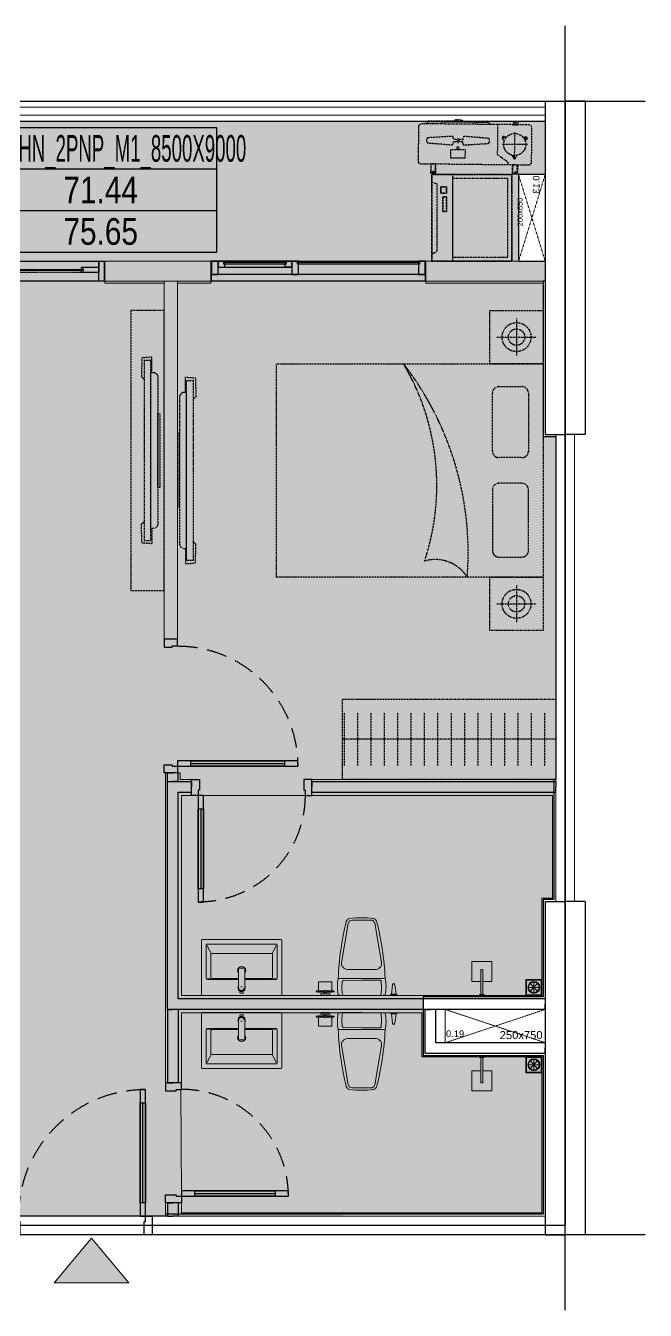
# Model space of a CAD drawing. Header units: millimetres. Extents: x -523 to 9643, y -735 to 8898.
# Drawn here: x 5000 to 9643, y -735 to 8898 of the extents above; entities that cross this region are included whole.
import ezdxf
from ezdxf.enums import TextEntityAlignment as Align

# ---------------------------------------------------------------- set-up
doc = ezdxf.new("R2010")
doc.units = ezdxf.units.MM
for name, pattern in [('3PN B$0$HIDDENX2', [0.75, 0.5, -0.25]), ('CONTINOUS', [0]), ('HIDDEN', [9.525, 6.35, -3.175]), ('Xref Y2-Y4 ME$0$Xref MB Y2.Y4$0$Xr_truc thang N3 tang dien hinh$0$T-Can ho$0$HIDDEN3', [0.2, 0.1, -0.1])]:
    doc.linetypes.add(name, pattern=pattern)
doc.layers.get('0').update_dxf_attribs({"color": 231})
doc.layers.get('DefPoints').update_dxf_attribs({"color": 191})
doc.layers.add('2pn+g2', color=7, linetype='Continuous', true_color=0xeecdb4)
doc.layers.add('2pn_t1', color=7, linetype='Continuous', true_color=0xb8c7d1)
doc.layers.add('A-AREA-SPACE', color=130, linetype='Continuous', plot=False)
doc.layers.add('A-AREA-WALL-CENTER', color=210, linetype='Continuous', plot=False)
for name, color, linetype in [('A-CONC', 2, 'Continuous'), ('A-DOOR', 142, 'Continuous'), ('A-FURN', 251, 'HIDDEN'), ('A-WALL', 1, 'Continuous')]:
    doc.layers.add(name, color=color, linetype=linetype)
for name, color, linetype, lineweight in [('A-EQPM', 127, 'Continuous', 9), ('A-FNSH', 253, 'CONTINOUS', 9), ('A-Hatch mau co cau', 7, 'Continuous', 9), ('A-RAIL', 153, 'Continuous', 9), ('A-Truc ky thuat', 162, 'Continuous', 0), ('A-WALL-INT', 31, 'Continuous', 20), ('A-WALL-PRTN', 6, 'Continuous', 9)]:
    doc.layers.add(name, color=color, linetype=linetype, lineweight=lineweight)
doc.layers.add('DT 1PN', color=7, linetype='Continuous', lineweight=0, true_color=0xddd3c5)
doc.styles.add('VTK_Arial', font='arial.ttf', dxfattribs={"width": 0.8})
doc.styles.add('Xref Y2-Y4 ME$0$Xref MB Y2.Y4$0$Xr_truc thang N3 tang dien hinh$0$T-Can ho$0$Arial', font='arial.ttf')

# ---------------------------------------------------------------- blocks, each defined once
blk = doc.blocks.new('A$C99de5d64')
at = {"layer": 'A-Hatch mau co cau', "true_color": 0xb30000}
h = blk.add_hatch(color=12, dxfattribs=at)
h.dxf.hatch_style = 1
h.paths.add_polyline_path([(-174.8, 210), (0, 0), (175.2, 210)])
at = {"layer": 'A-Hatch mau co cau', "color": 12, "true_color": 0xb30000}
blk.add_lwpolyline([(-174.8, 210), (0, 0), (175.2, 210)], close=True, dxfattribs=at)
blk = doc.blocks.new('DT-CAN')
at = {"layer": 'DefPoints'}
for p, q in [((-870.7, 0), (870.7, 0)), ((-870.7, -934.4), (-870.7, 0)), ((870.7, -934.4), (870.7, 0)), ((-870.7, -311.5), (870.7, -311.5)), ((-870.7, -622.9), (870.7, -622.9)), ((-870.7, -934.4), (870.7, -934.4))]:
    blk.add_line(p, q, dxfattribs=at)
at = {"layer": 'DefPoints', "color": 7, "style": 'VTK_Arial', "width": 0.5}
blk.add_attdef('LOAICAN', text='', height=200, dxfattribs=at).set_placement((0, -257.5), align=Align.CENTER)
at = {"layer": 'DefPoints', "color": 5, "style": 'VTK_Arial', "width": 0.8}
blk.add_attdef('DT-TT', text='', height=200, dxfattribs=at).set_placement((0, -569), align=Align.CENTER)
at = {"layer": 'DefPoints', "color": 6, "style": 'VTK_Arial', "width": 0.8}
blk.add_attdef('DT-TIM', text='', height=200, dxfattribs=at).set_placement((0, -880.4), align=Align.CENTER)
blk = doc.blocks.new('*U30')
blk.add_lwpolyline([(0, 0), (0, 250), (750, 250), (750, 0)], close=True)
at = {"linetype": 'Xref Y2-Y4 ME$0$Xref MB Y2.Y4$0$Xr_truc thang N3 tang dien hinh$0$T-Can ho$0$HIDDEN3'}
for points in [[(0, 0), (750, 250)], [(0, 250), (750, 0)]]:
    blk.add_lwpolyline(points, dxfattribs=at)
at = {"style": 'Xref Y2-Y4 ME$0$Xref MB Y2.Y4$0$Xr_truc thang N3 tang dien hinh$0$T-Can ho$0$Arial'}
blk.add_text('0.19', height=50, dxfattribs=at).set_placement((6.6, 42.7))
blk.add_attdef('--', text='', height=88, dxfattribs=at).set_placement((126.6, 189.6), align=Align.MIDDLE_CENTER)
blk = doc.blocks.new('*U31')
blk.add_lwpolyline([(0, 0), (0, 200), (650, 200), (650, 0)], close=True)
at = {"linetype": 'Xref Y2-Y4 ME$0$Xref MB Y2.Y4$0$Xr_truc thang N3 tang dien hinh$0$T-Can ho$0$HIDDEN3'}
for points in [[(0, 0), (650, 200)], [(0, 200), (650, 0)]]:
    blk.add_lwpolyline(points, dxfattribs=at)
at = {"style": 'Xref Y2-Y4 ME$0$Xref MB Y2.Y4$0$Xr_truc thang N3 tang dien hinh$0$T-Can ho$0$Arial'}
blk.add_text('0.13', height=50, dxfattribs=at).set_placement((6.6, 42.7))
blk.add_attdef('--', text='', height=88, dxfattribs=at).set_placement((126.6, 189.6), align=Align.MIDDLE_CENTER)
blk = doc.blocks.new('*U79')
at = {"linetype": 'HIDDEN', "ltscale": 0.3}
for p, q in [((650, 0), (0, 0)), ((0, 0), (0, -600)), ((0, 0), (0, -444.2)), ((0, 0), (650, 0)), ((650, -600), (650, 0)), ((650, 0), (650, -444.2)), ((30, -30), (620, -30)), ((30, -444.2), (30, -30)), ((620, -30), (620, -444.2)), ((0, -600), (0, -444.2)), ((650, -444.2), (0, -444.2)), ((620, -444.2), (30, -444.2)), ((650, -600), (650, -444.2)), ((56.2, -600), (72.3, -559.6)), ((72.3, -559.6), (577.7, -559.6)), ((373.1, -490.4), (373.1, -518.1)), ((483.8, -490.4), (373.1, -490.4)), ((373.1, -518.1), (483.8, -518.1)), ((483.8, -518.1), (483.8, -490.4)), ((511.5, -490.4), (511.5, -531.9)), ((557.7, -490.4), (511.5, -490.4)), ((511.5, -531.9), (557.7, -531.9)), ((557.7, -531.9), (557.7, -490.4)), ((577.7, -559.6), (593.8, -600)), ((0, -600), (650, -600)), ((0, -600), (650, -600))]:
    blk.add_line(p, q, dxfattribs=at)
for points in [[(650, -600), (0, -600), (0, 0), (650, 0)], [(650, -600), (0, -600), (0, -444.2), (0, 0), (650, 0), (650, -444.2)], [(30, -444.2), (30, -30), (620, -30), (620, -444.2)], [(483.8, -518.1), (373.1, -518.1), (373.1, -490.4), (483.8, -490.4)], [(557.7, -531.9), (511.5, -531.9), (511.5, -490.4), (557.7, -490.4)]]:
    blk.add_lwpolyline(points, close=True, dxfattribs=at)
blk = doc.blocks.new('F-PN-GIUONG-2000X1600')
at = {"linetype": 'HIDDEN', "ltscale": 0.3}
for p, q in [((332.5, -150.5), (159.2, -150.5)), ((111.4, -198.4), (111.4, -655.8)), ((380.4, -655.8), (380.4, -198.4)), ((159.2, -703.7), (332.5, -703.7)), ((111.4, -1381), (111.4, -944.2)), ((159.2, -896.3), (332.5, -896.3)), ((380.4, -944.2), (380.4, -1381)), ((332.5, -1428.8), (159.2, -1428.8))]:
    blk.add_line(p, q, dxfattribs=at)
blk.add_lwpolyline([(2000, 0), (2000, -1600), (0, -1600), (0, 0), (2000, 0)], dxfattribs=at)
for centre, radius, start, end in [((2879.5, -182.5), 2316.9, 175.48135, 217.72002), ((808.7, 149.5), 281.8, 212.03819, 286.6668), ((159.2, -198.4), 47.8, 90, 180), ((332.5, -198.4), 47.8, 0, 90), ((2591, -687.7), 1793.5, 161.56279, 210.57443), ((159.2, -655.8), 47.8, 180, 270), ((332.5, -655.8), 47.8, 270, 0), ((159.2, -944.2), 47.8, 90, 180), ((332.5, -944.2), 47.8, 0, 90), ((159.2, -1381), 47.8, 180, 270), ((332.5, -1381), 47.8, 270, 0)]:
    blk.add_arc(centre, radius, start, end, dxfattribs=at)
blk = doc.blocks.new('E-CHUNG-CUCNONG-DH')
at = {"linetype": 'HIDDEN', "ltscale": 0.3}
for p, q in [((292.8, 313.7), (311.7, 313.7)), ((302.2, 304.3), (302.2, 323.2)), ((-127.5, 157.6), (-127.5, 194.3)), ((221.4, 195.2), (205, 204.7)), ((217.9, 208.1), (208.5, 191.8)), ((297.5, 56.8), (297.5, 245.7)), ((373.6, 195.2), (390, 204.7)), ((386.5, 191.8), (377.1, 208.1)), ((391.9, 151.3), (203.1, 151.3)), ((288.1, 53.9), (306.9, 53.9)), ((297.5, 63.4), (297.5, 44.5)), ((-302.2, -61.4), (-321.1, -61.4)), ((-311.7, -51.9), (-311.7, -70.8)), ((292.8, -61.4), (311.7, -61.4)), ((302.2, -51.9), (302.2, -70.8))]:
    blk.add_line(p, q, dxfattribs=at)
blk.add_lwpolyline([(-406.1, 0), (406.1, 0, 0.414214), (425, 18.9), (425, 275.9, 0.414214), (401.4, 299.6), (-401.4, 299.6, 0.414214), (-425, 275.9), (-425, 18.9, 0.414214)], format="xyb", close=True, dxfattribs=at)
for points in [[(-363.6, 299.6), (-357.7, 314.3, -0.306678), (-344.6, 323.2), (89.6, 323.2, -0.306678), (102.7, 314.3), (108.6, 299.6)], [(219, 177.2), (205.8, 194.1, -0.677033), (214.5, 209.3), (235.8, 206.2)], [(359.2, 206.2), (380.5, 209.3, -0.677033), (389.2, 194.1), (376, 177.2)], [(314.2, 70.4), (306.3, 50.4, -0.677033), (288.7, 50.4), (280.8, 70.4)]]:
    blk.add_lwpolyline(points, format="xyb", dxfattribs=at)
for points in [[(102.7, 314.3), (-357.7, 314.3)], [(250.3, 0), (250.3, 16.2), (170, 72.6), (170, 299.6)], [(286.2, 323.2), (286.2, 299.6)], [(318.3, 323.2), (318.3, 299.6)], [(-134.4, 106.2), (-134.4, 128.2), (-120.6, 128.2), (-120.6, 106.2)], [(-327.7, -70.8), (-327.7, 0)], [(-295.6, -70.8), (-295.6, 0)], [(286.2, -70.8), (286.2, 0)], [(318.3, -70.8), (318.3, 0)]]:
    blk.add_lwpolyline(points, dxfattribs=at)
for points in [[(283.3, 299.6), (321.1, 299.6), (321.1, 323.2), (283.3, 323.2)], [(-182.9, 47.4), (-72.1, 47.4), (-72.1, 106.2), (-182.9, 106.2)], [(283.3, 0), (321.1, 0), (321.1, -70.8), (283.3, -70.8)], [(-292.8, 0), (-330.6, 0), (-330.6, -70.8), (-292.8, -70.8)]]:
    blk.add_lwpolyline(points, close=True, dxfattribs=at)
for centre, radius in [((302.2, 313.7), 4.72), ((297.5, 151.3), 82.6), ((-311.7, -61.4), 4.72), ((302.2, -61.4), 4.72)]:
    blk.add_circle(centre, radius, dxfattribs=at)
blk.add_arc((-127.5, 257.1), 75.6, 61.04446, 118.95554, dxfattribs=at)
for points, weights, knots in [([(-162.1, 193.1), (-162.1, 188.2), (-162.1, 183.3), (-148.2, 183.3), (-134.3, 183.3), (-134.3, 175.9), (-134.3, 168.6), (-148.2, 168.6), (-162.1, 168.6), (-162.1, 163.7), (-162.1, 158.8), (-162.1, 152.4), (-166.6, 148), (-171, 143.6), (-177.1, 144.2), (-264, 150.3), (-350.9, 156.5), (-363.6, 157.6), (-363.6, 171.1), (-363.6, 175.9), (-363.6, 180.7), (-363.6, 194.3), (-350.9, 195.4), (-264, 201.6), (-177.1, 207.7), (-171, 208.2), (-166.6, 203.9), (-162.1, 199.5), (-162.1, 193.1)], [1, 1, 1, 1, 1, 1, 1, 1, 1, 1, 1, 0.916058650995, 1, 0.916058650995, 1, 1, 1, 0.734760240583, 1, 1, 1, 0.734760240583, 1, 1, 1, 0.916058650995, 1, 0.916058650995, 1], [0, 0, 0, 1, 1, 2, 2, 3, 3, 4, 4, 5, 5, 5.825313, 5.825313, 6.650626, 6.650626, 7.650626, 7.650626, 9.141593, 9.141593, 10.141593, 10.141593, 11.632559, 11.632559, 12.632559, 12.632559, 13.457872, 13.457872, 14.283185, 14.283185, 14.283185]), ([(95.9, 156.5), (9, 150.3), (-77.9, 144.2), (-84, 143.6), (-88.4, 148), (-92.9, 152.4), (-92.9, 158.8), (-92.9, 163.7), (-92.9, 168.6), (-106.8, 168.6), (-120.7, 168.6), (-120.7, 175.9), (-120.7, 183.3), (-106.8, 183.3), (-92.9, 183.3), (-92.9, 188.2), (-92.9, 193.1), (-92.9, 199.5), (-88.4, 203.9), (-84, 208.2), (-77.9, 207.7), (9, 201.6), (95.9, 195.4), (108.6, 194.3), (108.6, 180.7), (108.6, 175.9), (108.6, 171.1), (108.6, 157.6), (95.9, 156.5)], [1, 1, 1, 0.916058650995, 1, 0.916058650995, 1, 1, 1, 1, 1, 1, 1, 1, 1, 1, 1, 0.916058650995, 1, 0.916058650995, 1, 1, 1, 0.734760240583, 1, 1, 1, 0.734760240583, 1], [0, 0, 0, 1, 1, 1.825313, 1.825313, 2.650626, 2.650626, 3.650626, 3.650626, 4.650626, 4.650626, 5.650626, 5.650626, 6.650626, 6.650626, 7.650626, 7.650626, 8.475939, 8.475939, 9.301253, 9.301253, 10.301253, 10.301253, 11.792219, 11.792219, 12.792219, 12.792219, 14.283185, 14.283185, 14.283185])]:
    blk.add_rational_spline(points, weights, degree=2, knots=knots, dxfattribs=at)
blk = doc.blocks.new('*U74')
at = {"linetype": 'HIDDEN', "ltscale": 0.3}
blk.add_line((2160, 85), (40, 85), dxfattribs=at)
for p, q in [((158.1, 15.5), (158.1, 24.5)), ((1160.6, 60.5), (1160.6, 69.5))]:
    blk.add_line(p, q)
blk.add_lwpolyline([(0, 0), (2200, 0), (2200, 150), (0, 150)], close=True)
for points in [[(40, 54.5), (40, 0), (0, 0), (0, 150), (40, 150), (40, 0), (40, 0), (40, 54.5)], [(2160, 54.5), (2160, 0), (2200, 0), (2200, 150), (2160, 150), (2160, 0), (2160, 0), (2160, 54.5)], [(155, 0), (40, 0), (40, 10), (40, 10), (40, 40), (155, 40), (162, 40), (170, 40), (170, 25), (155, 25), (155, 15)], [(155, 0), (162, 0), (170, 0), (170, 15), (155, 15)], [(158.1, 15.5), (1054, 15.5), (1054, 24.5), (158.1, 24.5)], [(1172.5, 45), (1042.5, 45), (1042.5, 45), (1042.5, 45), (1042.5, 85), (1157.5, 85), (1164.5, 85), (1172.5, 85), (1172.5, 70), (1157.5, 70), (1157.5, 60), (1172.5, 60), (1172.5, 45)], [(1042.5, 0), (1172.5, 0), (1172.5, 0), (1172.5, 0), (1172.5, 40), (1057.5, 40), (1050.5, 40), (1042.5, 40), (1042.5, 25), (1057.5, 25), (1057.5, 15), (1042.5, 15), (1042.5, 0)], [(1160.6, 60.5), (2042, 60.5), (2042, 69.5), (1160.6, 69.5)], [(2160, 45), (2160, 45), (2160, 85), (2045.5, 85), (2038.5, 85), (2030.5, 85), (2030.5, 70), (2045.5, 70), (2045.5, 60)], [(2045.5, 60), (2030.5, 60), (2030.5, 45), (2160, 45), (2160, 45), (2160, 45), (2160, 45)]]:
    blk.add_lwpolyline(points)
blk = doc.blocks.new('*U86')
blk.add_line((5935, 150), (0, 150))
for points in [[(0, 150), (5935, 150), (5935, 0), (0, 0)], [(0, 105), (5935, 105), (5935, 45), (0, 45)]]:
    blk.add_lwpolyline(points, close=True)
blk = doc.blocks.new('*U77')
blk.add_line((-100, 70), (-850, 70))
for points in [[(140, 1050), (140, 990), (40, 990), (40, 1000), (0, 1000), (0, 1050)], [(0, 50), (-950, 50), (-950, 90), (0, 90)], [(-100, 50), (-100, 90), (-850, 90), (-850, 50)], [(140, 0), (140, 60), (40, 60), (40, 50), (0, 50), (0, 0)]]:
    blk.add_lwpolyline(points, close=True)
at = {"linetype": '3PN B$0$HIDDENX2', "ltscale": 300}
blk.add_arc((0, 50), 950, 90, 180, dxfattribs=at)
blk = doc.blocks.new('*U78')
blk.add_line((-100, 70), (-700, 70))
for points in [[(120, 900), (120, 840), (40, 840), (40, 850), (0, 850), (0, 900)], [(0, 50), (-800, 50), (-800, 90), (0, 90)], [(-100, 50), (-100, 90), (-700, 90), (-700, 50)], [(120, 0), (120, 60), (40, 60), (40, 50), (0, 50), (0, 0)]]:
    blk.add_lwpolyline(points, close=True)
at = {"linetype": '3PN B$0$HIDDENX2', "ltscale": 300}
blk.add_arc((0, 50), 800, 90, 180, dxfattribs=at)
blk = doc.blocks.new('F-PN-DONGIUONG-01')
at = {"linetype": 'HIDDEN', "ltscale": 0.3}
for p, q in [((-200, -348.1), (-200, -51.9)), ((-338.8, -200), (-61.2, -200))]:
    blk.add_line(p, q, dxfattribs=at)
blk.add_lwpolyline([(0, -400), (-400, -400), (-400, 0), (0, 0)], close=True, dxfattribs=at)
for radius in [108.5, 61.3]:
    blk.add_circle((-200, -200), radius, dxfattribs=at)
blk = doc.blocks.new('*U84')
at = {"linetype": 'HIDDEN', "ltscale": 0.3}
for points in [[(2100, 0), (2100, -250), (0, -250), (0, 0)], [(773.1, -33.8), (773.1, -48), (1326.9, -48), (1326.9, -33.8)], [(1725, -100), (1725, -150), (375, -150), (375, -100)]]:
    blk.add_lwpolyline(points, close=True, dxfattribs=at)
for points in [[(464.2, -93.8), (350.4, -93.8), (356.3, -167.7), (498.5, -171.1), (515.2, -150)], [(1635.8, -93.8), (1749.6, -93.8), (1743.7, -167.7), (1601.5, -171.1), (1584.8, -150)]]:
    blk.add_lwpolyline(points, dxfattribs=at)
blk.add_lwpolyline([(1635.8, -100), (1635.8, -86.3, 0.414214), (1597.4, -48), (502.6, -48, 0.414214), (464.2, -86.3), (464.2, -100)], format="xyb", close=True, dxfattribs=at)
blk = doc.blocks.new('F-PK-TV-01')
at = {"linetype": 'HIDDEN', "ltscale": 0.3}
for points in [[(0, -113.8), (0, 0), (-73.9, -5.9), (-77.3, -148.1), (-56.2, -164.8)], [(0, -1285.4), (0, -1399.2), (-73.9, -1393.3), (-77.3, -1251.1), (-56.2, -1234.4)]]:
    blk.add_lwpolyline(points, dxfattribs=at)
for points in [[(-6.2, -1374.6), (-56.2, -1374.6), (-56.2, -24.6), (-6.2, -24.6)], [(60, -422.7), (45.8, -422.7), (45.8, -976.5), (60, -976.5)]]:
    blk.add_lwpolyline(points, close=True, dxfattribs=at)
blk.add_lwpolyline([(-6.2, -1285.4), (7.4, -1285.4, 0.414214), (45.8, -1247), (45.8, -152.2, 0.414214), (7.4, -113.8), (-6.2, -113.8)], format="xyb", close=True, dxfattribs=at)
blk = doc.blocks.new('*U85')
at = {"linetype": 'HIDDEN', "ltscale": 0.3}
for p, q in [((86.1, 499.5), (86.1, 101.1)), ((186.1, 499.5), (186.1, 101.1)), ((286.1, 499.5), (286.1, 101.1)), ((386.1, 499.5), (386.1, 101.1)), ((486.1, 499.5), (486.1, 101.1)), ((586.1, 499.5), (586.1, 101.1)), ((686.1, 499.5), (686.1, 101.1)), ((786.1, 499.5), (786.1, 101.1)), ((886.1, 499.5), (886.1, 101.1)), ((986.1, 499.5), (986.1, 101.1)), ((1086.1, 499.5), (1086.1, 101.1)), ((1186.1, 499.5), (1186.1, 101.1)), ((1286.1, 499.5), (1286.1, 101.1)), ((1386.1, 499.5), (1386.1, 101.1)), ((1486.1, 499.5), (1486.1, 101.1)), ((1586.1, 499.5), (1586.1, 101.1)), ((0, 300), (1600, 300))]:
    blk.add_line(p, q, dxfattribs=at)
blk.add_lwpolyline([(0, 0), (1600, 0), (1600, 600), (0, 600)], close=True, dxfattribs=at)
blk = doc.blocks.new('E-VS-VOISENTAM-01')
at = {"color": 0}
blk.add_lwpolyline([(-105.3, -7.6), (-105.3, -75.1), (-255.3, -75.1), (-255.3, 74.9), (-105.3, 74.9), (-105.3, 7.4)], dxfattribs=at)
for points in [[(-195.1, -7.6), (-6.3, -7.6), (-6.3, 7.4), (-195.1, 7.4)], [(-6.3, -17.9), (0, -17.9), (0, 17.9), (-6.3, 17.9)]]:
    blk.add_lwpolyline(points, close=True, dxfattribs=at)
blk = doc.blocks.new('E-VS-BONCAU-01')
for p, q in [((-145.5, -13.9), (-139.8, 0.5)), ((-148.9, -57.3), (-145.5, -13.9)), ((-146.2, -104.4), (-148.9, -57.3)), ((145.4, -15), (148.5, -58.4)), ((148.5, -58.4), (145.4, -105.5)), ((213.1, -0.8), (265.4, -1)), ((221.8, -9.6), (256.7, -9.7)), ((230.2, -79.4), (221.8, -9.6)), ((256.7, -9.7), (247.7, -79.5)), ((-0.5, -126.3), (-176.3, -125.6)), ((-136.7, -112.2), (-146.2, -104.4)), ((-0.4, -113.3), (-136.7, -112.2)), ((-0.5, -126.3), (-0.5, -126.3)), ((175.4, -127), (-0.5, -126.3)), ((135.8, -113.2), (-0.4, -113.3)), ((145.4, -105.5), (135.8, -113.2)), ((-150.9, -245), (-101.2, -539.8)), ((-100, -194.5), (98.5, -195.2)), ((149, -246.1), (97.1, -540.5)), ((-71.2, -564.4), (-2.2, -564.6)), ((-2.2, -564.6), (66.9, -564.9))]:
    blk.add_line(p, q)
for points in [[(-307.4, -12.3), (-240.3, -12.3), (-240.3, 0.4), (-307.4, 0.4)], [(-324.6, -100.9), (-223.3, -100.9), (-223.3, -24.5), (-324.6, -24.5)], [(-281.4, -35.9), (-281.4, -12.3), (-266.2, -12.3), (-266.2, -35.9)]]:
    blk.add_lwpolyline(points, close=True)
for points in [[(160.1, -0.6), (0, 0), (-160.1, 0.6)], [(139.8, -0.5), (145.4, -15)]]:
    blk.add_lwpolyline(points)
for points in [[(-337.2, -33.4), (-281.4, -33.4), (-281.4, -26.6), (-337.2, -26.6, 1)], [(-210.5, -33.4), (-266.2, -33.4), (-266.2, -26.6), (-210.5, -26.6, -1)]]:
    blk.add_lwpolyline(points, format="xyb", close=True)
for centre, radius, start, end in [((225.4, 2.7), 12.8, 195.93034, 253.62994), ((238.9, -79.4), 8.72, 179.78014, 359.78014), ((253.1, 2.6), 12.8, 285.93034, 343.62994)]:
    blk.add_arc(centre, radius, start, end)
for centre, major_axis, ratio, start_param, end_param in [((-160.1, -17.6), (-12.9, -12.8), 1, 3.926991, 5.363819), ((-160.1, -17.6), (-12.9, -12.8), 1, 3.926991, 5.363819), ((-160.1, -17.6), (-12.9, -12.8), 1, 3.926991, 5.363819), ((160, -18.8), (-12.9, -12.8), 1, 2.490163, 3.926991), ((160, -18.8), (-12.9, -12.8), 1, 2.490163, 3.926991), ((-309.7, -59.9), (-491.9, 11.9), 0.754969, 2.992228, 3.290957), ((1638.9, -88), (-275.8, 1956.4), 0.917923, 1.461172, 1.68042), ((-105.7, -239.6), (-32.1, 32.3), 1, 5.374496, 7.190108), ((103.9, -240.4), (-32.3, -32.1), 1, 2.23467, 4.050282), ((-85.9, -545.6), (-22.1, -22), 1, -0.518895, 0.614897), ((-85.9, -545.6), (-22.1, -22), 1, -0.518895, 0.614897), ((-71, -533.5), (-21.8, 21.9), 1, 0.993435, 2.351364), ((-9.9, -27.7), (-393.7, -390.7), 1, 0.641923, 0.802984), ((-9.9, -27.7), (-393.7, -390.7), 1, 0.641923, 0.802984), ((9.6, -27.8), (-390.7, 393.7), 1, 2.338609, 2.49967), ((9.6, -27.8), (-390.7, 393.7), 1, 2.338609, 2.49967), ((66.9, -534), (-21.8, 21.9), 1, 2.361025, 3.718954), ((81.7, -546.2), (-22.1, -22), 1, 0.955899, 2.089692), ((81.7, -546.2), (-22.1, -22), 1, 0.955899, 2.089692)]:
    blk.add_ellipse(centre, major_axis=major_axis, ratio=ratio, start_param=start_param, end_param=end_param)
at = {"extrusion": (0, 0, -1)}
for centre, major_axis, ratio, start_param, end_param in [((309.2, -62.3), (492, 8.1), 0.754969, 2.992228, 3.290957), ((-1639.5, -75.4), (-290.8, -1954.2), 0.917923, 4.602765, 4.822013)]:
    blk.add_ellipse(centre, major_axis=major_axis, ratio=ratio, start_param=start_param, end_param=end_param, dxfattribs=at)
blk = doc.blocks.new('E-CHUNG-GATHOATSAN-01')
at = {"ltscale": 2}
for p, q in [((60, 20), (60, 100)), ((100, 60), (20, 60)), ((88.3, 88.3), (31.7, 31.7)), ((88.3, 31.7), (31.7, 88.3))]:
    blk.add_line(p, q, dxfattribs=at)
for points in [[(120, 120), (0, 120), (0, 0), (120, 0)], [(115, 115), (5, 115), (5, 5), (115, 5)]]:
    blk.add_lwpolyline(points, close=True, dxfattribs=at)
for radius in [45, 40]:
    blk.add_circle((60, 60), radius, dxfattribs=at)
blk = doc.blocks.new('*U89')
blk.add_line((-100, 70), (-800, 70))
for points in [[(100, 1000), (100, 940), (40, 940), (40, 950), (0, 950), (0, 1000)], [(0, 50), (-900, 50), (-900, 90), (0, 90)], [(-100, 50), (-100, 90), (-800, 90), (-800, 50)], [(100, 0), (100, 60), (40, 60), (40, 50), (0, 50), (0, 0)]]:
    blk.add_lwpolyline(points, close=True)
at = {"linetype": '3PN B$0$HIDDENX2', "ltscale": 300}
blk.add_arc((0, 50), 900, 90, 180, dxfattribs=at)
blk = doc.blocks.new('*U75')
blk.add_line((0, -150), (1600, -150))
at = {"ltscale": 2000}
for points in [[(0, 0), (0, -150), (-5, -150), (-5, 0)], [(1605, 0), (1605, -150), (1600, -150), (1600, 0)]]:
    blk.add_lwpolyline(points, close=True, dxfattribs=at)
for points in [[(1600, 0), (0, 0), (0, -100), (1600, -100)], [(0, 0), (50, 0), (50, -100), (0, -100)], [(950, 0), (1000, 0), (1000, -100), (950, -100)], [(1000, 0), (1550, 0), (1550, -45), (1000, -45)], [(1050, 0), (1000, 0), (1000, -45), (1050, -45)], [(1500, 0), (1550, 0), (1550, -45), (1500, -45)], [(1550, 0), (1600, 0), (1600, -100), (1550, -100)], [(40, -10), (960, -10), (960, -20), (40, -20)], [(1040, -10), (1510, -10), (1510, -20), (1040, -20)]]:
    blk.add_lwpolyline(points, close=True)
blk = doc.blocks.new('*U87')
blk.add_line((-100, -70), (-700, -70))
for points in [[(120, 0), (120, -60), (40, -60), (40, -50), (0, -50), (0, 0)], [(0, -50), (-800, -50), (-800, -90), (0, -90)], [(-100, -50), (-100, -90), (-700, -90), (-700, -50)], [(120, -900), (120, -840), (40, -840), (40, -850), (0, -850), (0, -900)]]:
    blk.add_lwpolyline(points, close=True)
at = {"linetype": '3PN B$0$HIDDENX2', "ltscale": 300}
blk.add_arc((0, -50), 800, 180, 270, dxfattribs=at)
blk = doc.blocks.new('E-VS-LAVABO-02')
at = {"extrusion": (0, 0, -1)}
for p, q in [((-300, 6), (-300, 414)), ((-294, 420), (294, 420)), ((300, 414), (300, 6)), ((-265, 126), (-265, 379)), ((-259, 385), (259, 385)), ((-230.4, 317.6), (-258.8, 374.4)), ((-230, 133.5), (-230, 309)), ((-224, 315), (224, 315)), ((230, 133.5), (230, 309)), ((230.4, 317.6), (258.8, 374.4)), ((265, 379), (265, 126)), ((-22, 203.7), (22, 203.7)), ((-24, 120), (-259, 120)), ((-257.6, 123), (-232.4, 128.4)), ((-24, 127.5), (-224, 127.5)), ((224, 127.5), (24, 127.5)), ((259, 120), (24, 120)), ((257.6, 123), (232.4, 128.4)), ((294, 0), (-294, 0)), ((-25.4, 70), (-26.5, 70)), ((-24, 70), (-24, 71.6)), ((-15.5, 48.2), (-13.1, 48.2)), ((-12.5, 44.1), (-12.5, 48.5)), ((-12.5, 19.6), (-12.5, 33.7)), ((-10.5, 35.7), (-7.5, 35.7)), ((10.5, 17.6), (-10.5, 17.6)), ((7.5, 35.5), (-7.5, 35.5)), ((5, 65), (-5, 65)), ((7.5, 35.7), (10.5, 35.7)), ((12.5, 43.8), (13.1, 43.8)), ((12.5, 19.6), (12.5, 33.7)), ((13.1, 46), (14.9, 46)), ((14.9, 43.8), (15.5, 43.8)), ((26.5, 70), (25.4, 70))]:
    blk.add_line(p, q, dxfattribs=at)
at = {"extrusion": (0, 0, -1), "flags": 128}
for points in [[(24, 39), (24, 201.7), (24, 202.4)], [(-24, 39), (-24, 201.7), (-24, 202.4)], [(-22, 37), (-15.6, 37), (15.6, 37), (22, 37)], [(12, 35), (14.4, 36.3), (15.6, 37)], [(12.8, 48.8), (15.5, 48.8), (15.5, 48.2), (13.1, 48.2), (13.1, 44.4), (15.5, 44.4), (15.5, 43.8), (12.8, 43.8), (15.5, 43.8)], [(11, 34), (10.5, 34), (-10.5, 34), (-11, 34)], [(10.5, 28.1), (0, 28.1), (-10.5, 28.1)], [(-15.6, 37), (-14.4, 36.3), (-12, 35)]]:
    blk.add_lwpolyline(points, dxfattribs=at)
for points in [[(22, 204.4), (-22, 204.4)], [(-12.5, 48.8), (-12.5, 43.8), (-13.1, 43.8), (-13.1, 46), (-14.9, 46), (-14.9, 43.8), (-15.5, 43.8), (-15.5, 48.8), (-14.9, 48.8), (-14.9, 46.6), (-13.1, 46.6), (-13.1, 48.8)]]:
    blk.add_lwpolyline(points, close=True, dxfattribs=at)
at = {"extrusion": (0, 0, -1)}
for centre, radius, start, end in [((294, 414), 6, 0, 90), ((-294, 414), 6, 90, 180), ((259, 379), 6, 0, 90), ((224, 309), 6, 0, 90), ((-224, 309), 6, 90, 180), ((-259, 379), 6, 90, 180), ((0, 185), 31, 320.62686, 219.37314), ((22, 201.7), 1.99, 0.21514, 90.21353), ((-22, 201.7), 1.99, 89.78647, 179.78486), ((259, 126), 6, 270, 0), ((224, 133.5), 6, 270, 0), ((-224, 133.5), 6, 180, 270), ((-259, 126), 6, 180, 270), ((294, 6), 6, 270, 0), ((0, 59.7), 27.5, 330.77713, 28.28414), ((0, 59.7), 26.5, 334.91237, 24.22074), ((22, 39), 2, 270, 0), ((12.8, 48.5), 0.298, 89.78647, 179.78486), ((12.8, 44.1), 0.298, 180.21514, 270.21353), ((12.8, 44.1), 0.298, 180.21514, 270.21353), ((10.5, 33.7), 2, 0, 39.64467), ((11, 32.5), 1.5, 0, 90), ((11, 29.6), 1.5, 270, 0), ((10.5, 19.6), 2, 270, 0), ((10.5, 33.7), 2, 40.21561, 90), ((-10.5, 33.7), 2, 90, 139.5327), ((-10.5, 19.6), 2, 180, 270), ((-11, 32.5), 1.5, 90, 180), ((-11, 29.6), 1.5, 180, 270), ((-10.5, 33.7), 2, 140.36277, 180), ((-22, 39), 2, 180, 270), ((0, 59.7), 26.5, 154.68391, 205.08763), ((0, 59.7), 27.5, 151.64819, 209.22287), ((-294, 6), 6, 180, 270)]:
    blk.add_arc(centre, radius, start, end, dxfattribs=at)
for centre, major_axis, start_param, end_param in [((-22, 202.4), (2, 0), 1.570796, 3.141593), ((22, 202.4), (-2, 0), 3.141593, 4.712389)]:
    blk.add_ellipse(centre, major_axis=major_axis, ratio=0.984382, start_param=start_param, end_param=end_param)
for points, knots in [([(-24, 70.6), (-24, 70.8), (-24, 71.4), (-24, 72.7), (-24, 74.5), (-24, 76.5), (-24, 78.3), (-24, 79.4), (-24, 79.7)], [0, 0, 0, 0, 0.170042, 0.387138, 0.569985, 0.748798, 0.931358, 1, 1, 1, 1]), ([(-10.5, 28.1), (-10.6, 28.1), (-10.7, 28.1), (-10.8, 28.1), (-11, 28.1), (-11, 28.1), (-11, 28.1)], [0, 0, 0, 0, 0.250855, 0.500152, 0.749125, 1, 1, 1, 1]), ([(10.5, 28.1), (10.6, 28.1), (10.7, 28.1), (10.8, 28.1), (11, 28.1), (11, 28.1), (11, 28.1)], [0, 0, 0, 0, 0.250855, 0.500152, 0.749125, 1, 1, 1, 1]), ([(24, 70.6), (24, 70.8), (24, 71.4), (24, 72.7), (24, 74.5), (24, 76.5), (24, 78.3), (24, 79.4), (24, 79.7)], [0, 0, 0, 0, 0.170042, 0.387138, 0.569985, 0.748798, 0.931358, 1, 1, 1, 1])]:
    blk.add_open_spline(points, degree=3, knots=knots)

msp = doc.modelspace()

# ---------------------------------------------------------------- hatches: boundary and pattern name
at = {"layer": '2pn+g2', "ltscale": 0.3}
h = msp.add_hatch(color=256, dxfattribs=at)
h.dxf.hatch_style = 1
h.paths.add_polyline_path([(208.4, 8166.1), (2958.4, 8168.8), (2958.4, 8181.1), (7793.4, 8181.1), (7793.4, 8181.1), (8893.4, 8181.1), (8893.4, 8181.1), (8893.4, 7781.1), (8693.4, 7781.1), (8693.3, 7131.1), (8893.4, 7131.1), (8893.4, 6981.1), (8878.4, 6981.1), (8878.4, 5816.1), (8973.4, 5816.1), (8973.4, 3246.2), (8958.4, 3246.1), (8958.4, 2346.1), (8878.4, 2346.1), (8878.4, 1616.1), (7978.4, 1616.2), (7978.4, 1176.1), (8878.4, 1176.1), (8878.4, -13.9), (6048.4, -13.9), (6048.4, -28.9), (208.4, -28.9), (208.4, 2346.1), (118.4, 2346.1), (113.4, 2346.1), (113.4, 5816.1), (208.4, 5816.1)])
at = {"layer": '2pn_t1'}
h = msp.add_hatch(color=256, dxfattribs=at)
h.dxf.hatch_style = 1
edge = h.paths.add_edge_path()
edge.add_line((208.4, 8181.1), (5978.4, 8166.1))
edge.add_line((5978.4, 8166.1), (5978.4, 6316.1))
edge.add_line((5978.4, 6316.1), (6128.4, 6316.1))
edge.add_line((6128.4, 6316.1), (6128.4, 5695.1))
edge.add_line((6128.4, 5695.1), (7473.4, 5695.1))
edge.add_line((7473.4, 5695.1), (7473.4, 3781))
edge.add_line((7473.4, 3781), (7273.4, 3781.1))
edge.add_line((7273.4, 3781.1), (7273.4, 3131.1))
edge.add_line((7273.4, 3131.1), (7473.4, 3131.1))
edge.add_line((7473.4, 3131.1), (7473.4, 1831.1))
edge.add_line((7473.4, 1831.1), (7378.4, 1831.1))
edge.add_line((7378.4, 1831.1), (7378.4, -28.9))
edge.add_line((7378.4, -28.9), (4218.4, -28.9))
edge.add_line((4218.4, -28.9), (4218.4, 421.1))
edge.add_line((4218.4, 421.1), (4218.4, 446.3))
edge.add_line((4218.4, 446.3), (3193.4, 446.1))
edge.add_line((3193.4, 446.1), (3193.4, -28.9))
edge.add_line((3193.4, -28.9), (208.4, -28.9))
edge.add_line((208.4, -28.9), (208.4, 1831.1))
edge.add_line((208.4, 1831.1), (113.4, 1831.1))
edge.add_line((113.4, 1831.1), (113.4, 6316.1))
edge.add_line((113.4, 6316.1), (208.4, 6316.1))
edge.add_line((208.4, 6316.1), (213.2, 8181.1))
h = msp.add_hatch(color=256, dxfattribs=at)
h.dxf.hatch_style = 1
edge = h.paths.add_edge_path()
edge.add_line((208.4, 8181.1), (5978.4, 8166.1))
edge.add_line((5978.4, 8166.1), (5978.4, 6316.1))
edge.add_line((5978.4, 6316.1), (6128.4, 6316.1))
edge.add_line((6128.4, 6316.1), (6128.4, 5695.1))
edge.add_line((6128.4, 5695.1), (7473.4, 5695.1))
edge.add_line((7473.4, 5695.1), (7473.4, 3781))
edge.add_line((7473.4, 3781), (7273.4, 3781.1))
edge.add_line((7273.4, 3781.1), (7273.4, 3131.1))
edge.add_line((7273.4, 3131.1), (7473.4, 3131.1))
edge.add_line((7473.4, 3131.1), (7473.4, 1831.1))
edge.add_line((7473.4, 1831.1), (7378.4, 1831.1))
edge.add_line((7378.4, 1831.1), (7378.4, -28.9))
edge.add_line((7378.4, -28.9), (4218.4, -28.9))
edge.add_line((4218.4, -28.9), (4218.4, 421.1))
edge.add_line((4218.4, 421.1), (4218.4, 446.3))
edge.add_line((4218.4, 446.3), (3193.4, 446.1))
edge.add_line((3193.4, 446.1), (3193.4, -28.9))
edge.add_line((3193.4, -28.9), (208.4, -28.9))
edge.add_line((208.4, -28.9), (208.4, 1831.1))
edge.add_line((208.4, 1831.1), (113.4, 1831.1))
edge.add_line((113.4, 1831.1), (113.4, 6316.1))
edge.add_line((113.4, 6316.1), (208.4, 6316.1))
edge.add_line((208.4, 6316.1), (213.2, 8181.1))
at = {"layer": 'DefPoints'}
h = msp.add_hatch(color=0, dxfattribs=at)
h.dxf.hatch_style = 1
edge = h.paths.add_edge_path()
edge.add_line((208.4, 8181.1), (5978.4, 8166.1))
edge.add_line((5978.4, 8166.1), (5978.4, 6316.1))
edge.add_line((5978.4, 6316.1), (6128.4, 6316.1))
edge.add_line((6128.4, 6316.1), (6128.4, 5695.1))
edge.add_line((6128.4, 5695.1), (7473.4, 5695.1))
edge.add_line((7473.4, 5695.1), (7473.4, 3781))
edge.add_line((7473.4, 3781), (7273.4, 3781.1))
edge.add_line((7273.4, 3781.1), (7273.4, 3131.1))
edge.add_line((7273.4, 3131.1), (7473.4, 3131.1))
edge.add_line((7473.4, 3131.1), (7473.4, 1831.1))
edge.add_line((7473.4, 1831.1), (7378.4, 1831.1))
edge.add_line((7378.4, 1831.1), (7378.4, -28.9))
edge.add_line((7378.4, -28.9), (4218.4, -28.9))
edge.add_line((4218.4, -28.9), (4218.4, 421.1))
edge.add_line((4218.4, 421.1), (4218.4, 446.3))
edge.add_line((4218.4, 446.3), (3193.4, 446.1))
edge.add_line((3193.4, 446.1), (3193.4, -28.9))
edge.add_line((3193.4, -28.9), (208.4, -28.9))
edge.add_line((208.4, -28.9), (208.4, 1831.1))
edge.add_line((208.4, 1831.1), (113.4, 1831.1))
edge.add_line((113.4, 1831.1), (113.4, 6316.1))
edge.add_line((113.4, 6316.1), (208.4, 6316.1))
edge.add_line((208.4, 6316.1), (213.2, 8181.1))
at = {"layer": 'DT 1PN'}
h = msp.add_hatch(color=256, dxfattribs=at)
h.dxf.hatch_style = 1
edge = h.paths.add_edge_path()
edge.add_line((208.4, 8181.1), (5978.4, 8166.1))
edge.add_line((5978.4, 8166.1), (5978.4, 6316.1))
edge.add_line((5978.4, 6316.1), (6128.4, 6316.1))
edge.add_line((6128.4, 6316.1), (6128.4, 5695.1))
edge.add_line((6128.4, 5695.1), (7473.4, 5695.1))
edge.add_line((7473.4, 5695.1), (7473.4, 3781))
edge.add_line((7473.4, 3781), (7273.4, 3781.1))
edge.add_line((7273.4, 3781.1), (7273.4, 3131.1))
edge.add_line((7273.4, 3131.1), (7473.4, 3131.1))
edge.add_line((7473.4, 3131.1), (7473.4, 1831.1))
edge.add_line((7473.4, 1831.1), (7378.4, 1831.1))
edge.add_line((7378.4, 1831.1), (7378.4, -28.9))
edge.add_line((7378.4, -28.9), (4218.4, -28.9))
edge.add_line((4218.4, -28.9), (4218.4, 421.1))
edge.add_line((4218.4, 421.1), (4218.4, 446.3))
edge.add_line((4218.4, 446.3), (3193.4, 446.1))
edge.add_line((3193.4, 446.1), (3193.4, -28.9))
edge.add_line((3193.4, -28.9), (208.4, -28.9))
edge.add_line((208.4, -28.9), (208.4, 1831.1))
edge.add_line((208.4, 1831.1), (113.4, 1831.1))
edge.add_line((113.4, 1831.1), (113.4, 6316.1))
edge.add_line((113.4, 6316.1), (208.4, 6316.1))
edge.add_line((208.4, 6316.1), (213.2, 8181.1))

# ---------------------------------------------------------------- linework, layer by layer
at = {"layer": 'A-AREA-SPACE', "ltscale": 5}
msp.add_lwpolyline([(2958.4, 8181.1), (7793.4, 8181.1), (7793.4, 8181.1), (8893.4, 8181.1), (8893.4, 8181.1), (8893.4, 8181.1), (8893.4, 7781.1), (8693.4, 7781.1), (8693.3, 7131.1), (8893.4, 7131.1), (8893.4, 6981.1), (8878.4, 6981.1), (8878.4, 5816.1), (8973.4, 5816.1), (8973.4, 3246.2), (8958.4, 3246.1), (8958.4, 2346.1), (8878.4, 2346.1), (8878.4, 1616.1), (7978.4, 1616.2), (7978.4, 1176.1), (8878.4, 1176.1), (8878.4, -13.9), (6048.4, -13.9), (6048.4, -28.9), (208.4, -28.9)], dxfattribs=at)
at = {"layer": 'A-AREA-WALL-CENTER'}
msp.add_lwpolyline([(43.4, 8256.1), (2958.4, 8256.1), (2958.4, 8331.1), (9043.4, 8331.1), (9043.4, 8256.1), (9043.4, 8256.1), (9043.4, -98.9), (43.4, -98.9)], close=True, dxfattribs=at)
at = {"layer": 'A-CONC'}
for p, q in [((8893.4, 8331.1), (9043.4, 8331.1)), ((8893.4, 8331.1), (8893.4, 5831.1)), ((9193.4, 8331.1), (9043.4, 8331.1)), ((9193.4, 8331.1), (9193.4, 5831.1)), ((8893.4, 5831.1), (9043.4, 5831.1)), ((9193.4, 5831.1), (9043.4, 5831.1)), ((8893.4, 2331.1), (9043.4, 2331.1)), ((8893.4, 2331.1), (8893.4, -168.9)), ((9193.4, 2331.1), (9043.4, 2331.1)), ((9193.4, 2331.1), (9193.4, -168.9)), ((8893.4, -168.9), (9043.4, -168.9)), ((9193.4, -168.9), (9043.4, -168.9))]:
    msp.add_line(p, q, dxfattribs=at)
at = {"layer": 'A-FNSH', "ltscale": 0.3}
for p, q in [((5593.4, 6981.1), (5593.4, 6973.6)), ((5593.4, 6981.1), (6038.4, 6981.1)), ((5593.4, 6966.1), (5593.4, 6973.6)), ((5593.4, 6966.1), (6038.4, 6966.1)), ((6038.4, 6981.1), (6038.4, 6973.6)), ((6038.4, 6966.1), (6038.4, 6973.6)), ((6138.4, 6981.1), (6138.4, 6973.6)), ((6138.4, 6981.1), (6388.4, 6981.1)), ((6138.4, 6966.1), (6138.4, 6973.6)), ((6138.4, 6966.1), (6388.4, 6966.1)), ((6388.4, 6981.1), (6388.4, 6973.6)), ((6388.4, 6966.1), (6388.4, 6973.6)), ((7998.4, 6981.1), (7998.4, 6973.6)), ((7998.4, 6981.1), (8893.4, 6981.1)), ((7998.4, 6966.1), (7998.4, 6973.6)), ((7998.4, 6966.1), (8878.4, 6966.1)), ((8878.4, 6966.1), (8878.4, 5816.1)), ((8893.4, 6981.1), (8893.4, 5831.1)), ((8878.4, 5816.1), (8973.4, 5816.1)), ((8893.4, 5831.1), (8973.4, 5831.1)), ((8973.4, 5831.1), (8973.4, 5823.6)), ((8973.4, 5816.1), (8973.4, 5823.6)), ((6048.4, 3296.1), (6055.9, 3296.1)), ((6048.4, 3296.1), (6048.4, 1521.1)), ((6063.4, 3296.1), (6055.9, 3296.1)), ((6063.4, 3296.1), (6063.4, 1521.1)), ((6143.4, 3296.1), (6150.9, 3296.1)), ((6143.4, 3296.1), (6143.4, 3231.1)), ((6158.4, 3296.1), (6150.9, 3296.1)), ((6158.4, 3296.1), (6158.4, 3246.1)), ((6143.4, 3231.1), (6243.4, 3231.1)), ((6158.4, 3246.1), (6243.4, 3246.1)), ((6243.4, 3246.1), (6243.4, 3238.6)), ((6243.4, 3231.1), (6243.4, 3238.6)), ((8973.4, 3246.1), (7143.4, 3246.1)), ((7143.4, 3246.1), (7143.4, 3238.6)), ((7143.4, 3231.1), (7143.4, 3238.6)), ((8973.4, 3231.1), (7143.4, 3231.1)), ((8973.4, 3246.1), (8973.4, 3238.6)), ((8973.4, 3231.1), (8973.4, 3238.6)), ((6243.4, 3151.1), (6143.4, 3151.1)), ((6143.4, 3151.1), (6143.4, 1601.1)), ((6168.4, 3126.1), (7143.4, 3126.1)), ((6243.4, 3126.1), (6168.4, 3126.1)), ((6168.4, 3126.1), (6168.4, 1626.1)), ((6243.4, 3151.1), (6243.4, 3138.6)), ((6243.4, 3126.1), (6243.4, 3138.6)), ((8973.4, 3151.1), (7143.4, 3151.1)), ((7143.4, 3151.1), (7143.4, 3138.6)), ((7143.4, 3126.1), (7143.4, 3138.6)), ((8948.4, 3126.1), (7143.4, 3126.1)), ((8948.4, 2356.1), (8948.4, 3126.1)), ((8973.4, 2331.1), (8973.4, 3151.1)), ((8868.4, 1626.1), (8868.4, 2356.1)), ((8868.4, 2356.1), (8948.4, 2356.1)), ((8893.4, 1601.1), (8893.4, 2331.1)), ((8893.4, 2331.1), (8973.4, 2331.1)), ((6143.4, 1601.1), (8893.4, 1601.1)), ((6168.4, 1626.1), (8868.4, 1626.1)), ((6048.4, 1521.1), (6048.4, 1521.1)), ((6048.4, 1521.1), (6048.4, 971.1)), ((6063.4, 1521.1), (6063.4, 1521.1)), ((6063.4, 1521.1), (6063.4, 971.1)), ((6048.4, 971.1), (6055.9, 971.1)), ((6063.4, 971.1), (6055.9, 971.1)), ((6163.4, 921.1), (6168.4, 121.1)), ((6048.4, 71.1), (6055.9, 71.1)), ((6048.4, 71.1), (6048.4, -28.9)), ((6063.4, 71.1), (6055.9, 71.1)), ((6063.4, 71.1), (6063.4, -28.9)), ((6048.4, -28.9), (6055.9, -28.9)), ((6063.4, -28.9), (6055.9, -28.9))]:
    msp.add_line(p, q, dxfattribs=at)
at = {"layer": 'A-FNSH'}
for p, q in [((7993.4, 1521.1), (6143.4, 1521.1)), ((6143.4, 1521.1), (6143.4, 971.1)), ((7968.4, 1496.1), (6168.4, 1496.1)), ((6168.4, 1496.1), (6168.4, 971.1)), ((7968.4, 1166.1), (7968.4, 1496.1)), ((7993.4, 1191.1), (7993.4, 1521.1)), ((8868.4, 1166.1), (7968.4, 1166.1)), ((8893.4, 1191.1), (7993.4, 1191.1)), ((8868.4, -3.9), (8868.4, 1166.1)), ((8893.4, -28.9), (8893.4, 1191.1)), ((6143.4, 971.1), (6155.9, 971.1)), ((6168.4, 971.1), (6155.9, 971.1)), ((6143.4, 71.1), (6155.9, 71.1)), ((6143.4, 71.1), (6143.4, -28.9)), ((6168.4, 71.1), (6155.9, 71.1)), ((6168.4, 71.1), (6168.4, -3.9)), ((6143.4, -28.9), (8893.4, -28.9)), ((6168.4, -3.9), (8868.4, -3.9))]:
    msp.add_line(p, q, dxfattribs=at)
at = {"layer": 'A-WALL'}
for p, q in [((6063.4, 3231.1), (6063.4, 3296.1)), ((6063.4, 3296.1), (6103.4, 3296.1)), ((6143.4, 3296.1), (6103.4, 3296.1)), ((6143.4, 3231.1), (6143.4, 3296.1)), ((6063.4, 3231.1), (6103.4, 3231.1)), ((6063.4, 1521.1), (6063.4, 3231.1)), ((6063.4, 3231.1), (6243.4, 3231.1)), ((6143.4, 3231.1), (6103.4, 3231.1)), ((6243.4, 3231.1), (6243.4, 3191.1)), ((6243.4, 3151.1), (6243.4, 3191.1)), ((7143.4, 3231.1), (7143.4, 3191.1)), ((7143.4, 3231.1), (8973.4, 3231.1)), ((7143.4, 3151.1), (7143.4, 3191.1)), ((8973.4, 3231.1), (8973.4, 3191.1)), ((8973.4, 3151.1), (8973.4, 3191.1)), ((6143.4, 1601.1), (6143.4, 3151.1)), ((6143.4, 3151.1), (6243.4, 3151.1)), ((7143.4, 3151.1), (8973.4, 3151.1)), ((8893.4, 1601.1), (6143.4, 1601.1)), ((8893.4, 1601.1), (8893.4, 1561.1)), ((8893.4, 1521.1), (8893.4, 1561.1)), ((6063.4, 1521.1), (6103.4, 1521.1)), ((6063.4, 1521.1), (6063.4, 971.1)), ((8893.4, 1521.1), (6063.4, 1521.1)), ((6143.4, 1521.1), (6103.4, 1521.1)), ((6143.4, 1521.1), (6143.4, 971.1)), ((7993.4, 1191.1), (7993.4, 1521.1)), ((7993.4, 1521.1), (8033.4, 1521.1)), ((8073.4, 1521.1), (8033.4, 1521.1)), ((8073.4, 1271.1), (8073.4, 1521.1)), ((8893.4, 1271.1), (8073.4, 1271.1)), ((8893.4, 1271.1), (8893.4, 1231.1)), ((8893.4, 1191.1), (7993.4, 1191.1)), ((8893.4, 1191.1), (8893.4, 1231.1)), ((6063.4, 971.1), (6103.4, 971.1)), ((6143.4, 971.1), (6103.4, 971.1)), ((6063.4, 71.1), (6103.4, 71.1)), ((6063.4, 71.1), (6063.4, -28.9)), ((6143.4, 71.1), (6103.4, 71.1)), ((6143.4, 71.1), (6143.4, -28.9)), ((6063.4, -28.9), (6103.4, -28.9)), ((6143.4, -28.9), (6103.4, -28.9))]:
    msp.add_line(p, q, dxfattribs=at)
at = {"layer": 'A-WALL-INT'}
for p, q in [((6038.4, 6981.1), (6088.4, 6981.1)), ((6038.4, 6981.1), (6038.4, 4296.1)), ((6138.4, 6981.1), (6088.4, 6981.1)), ((6138.4, 6981.1), (6138.4, 4296.1)), ((8973.4, 5831.1), (9043.4, 5831.1)), ((8973.4, 5831.1), (8973.4, 2331.1)), ((9113.4, 5831.1), (9043.4, 5831.1)), ((9113.4, 5831.1), (9113.4, 2331.1)), ((6038.4, 4296.1), (6088.4, 4296.1)), ((6138.4, 4296.1), (6088.4, 4296.1)), ((8973.4, 2331.1), (9043.4, 2331.1)), ((9113.4, 2331.1), (9043.4, 2331.1)), ((5948.4, -28.9), (5948.4, -98.9)), ((5948.4, -28.9), (8893.4, -28.9)), ((8893.4, -28.9), (8893.4, -98.9)), ((5948.4, -168.9), (5948.4, -98.9)), ((5948.4, -168.9), (8893.4, -168.9)), ((8893.4, -168.9), (8893.4, -98.9))]:
    msp.add_line(p, q, dxfattribs=at)
at = {"layer": 'A-WALL-PRTN'}
for p, q in [((5593.4, 7131.1), (5593.4, 7056.1)), ((5593.4, 7131.1), (6388.4, 7131.1)), ((6388.4, 7131.1), (6388.4, 7056.1)), ((7998.4, 7131.1), (7998.4, 7056.1)), ((7998.4, 7131.1), (8893.4, 7131.1)), ((8893.4, 7131.1), (8893.4, 7056.1)), ((5593.4, 6981.1), (5593.4, 7056.1)), ((6388.4, 6981.1), (6388.4, 7056.1)), ((7998.4, 6981.1), (7998.4, 7056.1)), ((8893.4, 6981.1), (8893.4, 7056.1)), ((5593.4, 6981.1), (6388.4, 6981.1)), ((7998.4, 6981.1), (8893.4, 6981.1))]:
    msp.add_line(p, q, dxfattribs=at)
at = {"layer": 'DefPoints', "ltscale": 0.3}
for p, q in [((9043.4, -735.5), (9043.4, 8897.7)), ((-523.2, 8331.1), (9643.4, 8331.1)), ((9643.4, -168.9), (-523.2, -168.9))]:
    msp.add_line(p, q, dxfattribs=at)

# ---------------------------------------------------------------- block references
at = {"xscale": -1.6, "yscale": 1.6, "zscale": 1.6, "rotation": 180}
msp.add_blockref('A$C99de5d64', (5493.1, -194.4), dxfattribs=at)
at = {"layer": 'A-DOOR', "xscale": -1, "rotation": 180}
msp.add_blockref('*U74', (3388.4, 7131.1), dxfattribs=at)
at = {"layer": 'A-DOOR', "linetype": 'HIDDEN', "xscale": -1}
msp.add_blockref('*U75', (7993.4, 7131.1), dxfattribs=at)
at = {"layer": 'A-DOOR', "ltscale": 0.3, "xscale": -1}
for name, p, rotation in [('*U89', (6138.4, 3296.1), 359.9999999999771), ('*U78', (6243.4, 3126.1), 270), ('*U77', (5948.4, -28.9), 90)]:
    msp.add_blockref(name, p, dxfattribs=dict(at, rotation=rotation))
at = {"layer": 'A-DOOR', "ltscale": 0.3, "rotation": 180}
msp.add_blockref('*U87', (6168.4, 71.1), dxfattribs=at)
at = {"layer": 'A-EQPM', "linetype": 'HIDDEN', "xscale": -1}
for name, p, rotation in [('E-VS-BONCAU-01', (7518.4, 1626.1), 180), ('E-VS-VOISENTAM-01', (8418.4, 1626.1), 90), ('E-CHUNG-GATHOATSAN-01', (8748.4, 1166.1), 180)]:
    msp.add_blockref(name, p, dxfattribs=dict(at, rotation=rotation))
at = {"layer": 'A-EQPM', "color": 0}
msp.add_blockref('E-VS-LAVABO-02', (6618.4, 1626.1), dxfattribs=at)
at = {"layer": 'A-EQPM', "linetype": 'HIDDEN'}
for name, p in [('E-CHUNG-GATHOATSAN-01', (8748.4, 1626.1)), ('E-VS-BONCAU-01', (7518.4, 1496.8))]:
    msp.add_blockref(name, p, dxfattribs=at)
at = {"layer": 'A-EQPM', "color": 0, "xscale": -1, "rotation": 180}
msp.add_blockref('E-VS-LAVABO-02', (6618.4, 1496.8), dxfattribs=at)
at = {"layer": 'A-EQPM', "linetype": 'HIDDEN', "rotation": 90.00000000000001}
msp.add_blockref('E-VS-VOISENTAM-01', (8418.4, 1166.1), dxfattribs=at)
at = {"layer": 'A-FURN', "linetype": 'HIDDEN'}
for name, p, rotation in [('E-CHUNG-CUCNONG-DH', (8366, 7858.6), 359.4222066834466), ('F-PN-DONGIUONG-01', (8878.4, 6362.4), 270), ('F-PN-DONGIUONG-01', (8878.5, 4362.4), 270)]:
    msp.add_blockref(name, p, dxfattribs=dict(at, rotation=rotation))
at = {"layer": 'A-FURN', "xscale": -0.9999978343900434, "yscale": 0.9999978343900434, "zscale": 0.9999978343900434, "rotation": 270}
msp.add_blockref('*U79', (8643.2, 7131.1), dxfattribs=at)
at = {"layer": 'A-FURN', "linetype": 'HIDDEN', "xscale": -1, "rotation": 270}
msp.add_blockref('*U84', (6038.4, 4662.4), dxfattribs=at)
at = {"layer": 'A-FURN'}
for name, p, rotation in [('F-PN-GIUONG-2000X1600', (8878.5, 4762.4), 180), ('F-PK-TV-01', (6198.3, 4862.8), 179.9999999999962)]:
    msp.add_blockref(name, p, dxfattribs=dict(at, rotation=rotation))
at = {"layer": 'A-FURN', "xscale": -1}
msp.add_blockref('*U85', (8973.4, 3246.2), dxfattribs=at)
at = {"layer": 'A-RAIL', "linetype": 'HIDDEN', "xscale": -1}
msp.add_blockref('*U86', (8893.4, 8181.3), dxfattribs=at)
at = {"layer": 'A-Truc ky thuat'}
ref = msp.add_blockref('*U31', (8893.4, 7781.1), dxfattribs=dict(at, xscale=-1, rotation=90))
ref.add_attrib('--', '200x650', dxfattribs={"layer": '0', "height": 40, "rotation": 90, "style": 'Xref Y2-Y4 ME$0$Xref MB Y2.Y4$0$Xr_truc thang N3 tang dien hinh$0$T-Can ho$0$Arial'}).set_placement((8703.7, 7500.7), align=Align.MIDDLE_CENTER)
ref = msp.add_blockref('*U30', (8143.4, 1271.1), dxfattribs=at)
ref.add_attrib('--', '250x750', dxfattribs={"layer": '0', "height": 60, "style": 'Xref Y2-Y4 ME$0$Xref MB Y2.Y4$0$Xr_truc thang N3 tang dien hinh$0$T-Can ho$0$Arial'}).set_placement((8712.9, 1328.5, 0), align=Align.MIDDLE_CENTER)
at = {"layer": 'DefPoints'}
msp.add_blockref('DT-CAN', (5562, 8135), dxfattribs=at).add_auto_attribs({'DT-TIM': '75.65', 'DT-TT': '71.44', 'LOAICAN': 'CHXH_HN_2PNP_M1_8500X9000'})

doc.saveas('drawing.dxf')
